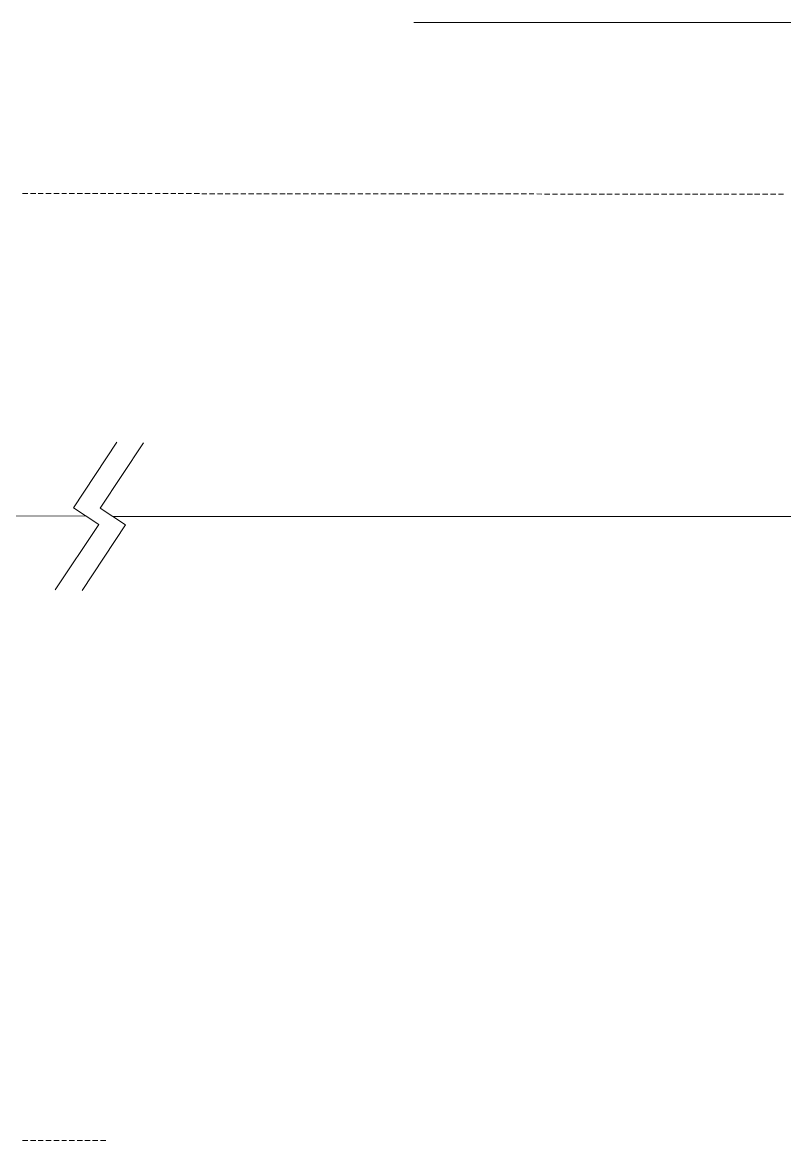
# Model space of a CAD drawing. Header units: millimetres. Extents: x 53 to 176, y -29 to 32.
# Drawn here: x 120.78 to 126.98, y 19.43 to 28.53 of the extents above; entities that cross this region are included whole.
import ezdxf

# ---------------------------------------------------------------- set-up
doc = ezdxf.new("R2010")
doc.units = ezdxf.units.MM
doc.layers.add('13 - Diagrama unifilar', color=7, linetype='Continuous', lineweight=30)

msp = doc.modelspace()

# ---------------------------------------------------------------- linework, layer by layer
at = {"layer": '13 - Diagrama unifilar', "color": 7, "linetype": 'Continuous', "lineweight": 20, "true_color": 0x000007}
for points in [[(123.968, 28.5282), (128.1624, 28.5282), (128.1624, 28.5282)], [(121.0501, 23.9119), (121.4049, 24.4441), (121.201, 24.5796), (121.5516, 25.1132)], [(121.2694, 23.9078), (121.6228, 24.4413), (121.4161, 24.5768), (121.7695, 25.109)], [(114.6572, 24.5084), (121.3016, 24.5126), (121.3016, 24.5126)], [(121.5194, 24.5084), (128.1624, 24.5084), (128.1624, 24.5084)]]:
    msp.add_lwpolyline(points, dxfattribs=at)
at = {"layer": '13 - Diagrama unifilar', "color": 6, "linetype": 'Continuous', "lineweight": 20, "true_color": 0x000006}
for points in [[(120.8294, 27.1371), (120.7861, 27.1371), (120.7861, 27.1371)], [(120.8937, 27.1371), (120.8504, 27.1371), (120.8504, 27.1371)], [(120.9538, 27.1371), (120.9119, 27.1371), (120.9119, 27.1371)], [(121.018, 27.1371), (120.9761, 27.1371), (120.9761, 27.1371)], [(121.0823, 27.1371), (121.0404, 27.1371), (121.0404, 27.1371)], [(121.1437, 27.1371), (121.1046, 27.1371), (121.1046, 27.1371)], [(121.208, 27.1371), (121.1647, 27.1371), (121.1647, 27.1371)], [(121.2722, 27.1371), (121.2289, 27.1371), (121.2289, 27.1371)], [(121.3365, 27.1371), (121.2932, 27.1371), (121.2932, 27.1371)], [(121.3979, 27.1371), (121.3546, 27.1371), (121.3546, 27.1371)], [(121.4622, 27.1371), (121.4189, 27.1371), (121.4189, 27.1371)], [(121.5264, 27.1371), (121.4831, 27.1371), (121.4831, 27.1371)], [(121.5865, 27.1371), (121.5474, 27.1371), (121.5474, 27.1371)], [(121.6507, 27.1371), (121.6088, 27.1371), (121.6088, 27.1371)], [(121.7164, 27.1371), (121.6731, 27.1371), (121.6731, 27.1371)], [(121.7806, 27.1371), (121.7373, 27.1371), (121.7373, 27.1371)], [(121.8407, 27.1371), (121.8016, 27.1371), (121.8016, 27.1371)], [(121.905, 27.1371), (121.863, 27.1371), (121.863, 27.1371)], [(121.9692, 27.1371), (121.9273, 27.1371), (121.9273, 27.1371)], [(122.0307, 27.1371), (121.9916, 27.1371), (121.9916, 27.1371)], [(122.0949, 27.1371), (122.0516, 27.1371), (122.0516, 27.1371)], [(122.1592, 27.1371), (122.1159, 27.1371), (122.1159, 27.1371)], [(122.2234, 27.1371), (122.1801, 27.1371), (122.1801, 27.1371)], [(122.2849, 27.1329), (122.2444, 27.1329), (122.2444, 27.1329)], [(122.3491, 27.1329), (122.3058, 27.1329), (122.3058, 27.1329)], [(122.4134, 27.1329), (122.3701, 27.1329), (122.3701, 27.1329)], [(122.4734, 27.1329), (122.4343, 27.1329), (122.4343, 27.1329)], [(122.5377, 27.1329), (122.4958, 27.1329), (122.4958, 27.1329)], [(122.6019, 27.1329), (122.56, 27.1329), (122.56, 27.1329)], [(122.6676, 27.1329), (122.6243, 27.1329), (122.6243, 27.1329)], [(122.7276, 27.1329), (122.6885, 27.1329), (122.6885, 27.1329)], [(122.7919, 27.1329), (122.7486, 27.1329), (122.7486, 27.1329)], [(122.8561, 27.1329), (122.8128, 27.1329), (122.8128, 27.1329)], [(122.9204, 27.1329), (122.8785, 27.1329), (122.8785, 27.1329)], [(122.9819, 27.1329), (122.9386, 27.1329), (122.9386, 27.1329)], [(123.0461, 27.1329), (123.0028, 27.1329), (123.0028, 27.1329)], [(123.1104, 27.1329), (123.0671, 27.1329), (123.0671, 27.1329)], [(123.1704, 27.1329), (123.1313, 27.1329), (123.1313, 27.1329)], [(123.2361, 27.1329), (123.1928, 27.1329), (123.1928, 27.1329)], [(123.3003, 27.1329), (123.257, 27.1329), (123.257, 27.1329)], [(123.3646, 27.1329), (123.3213, 27.1329), (123.3213, 27.1329)], [(123.4246, 27.1329), (123.3827, 27.1329), (123.3827, 27.1329)], [(123.4889, 27.1329), (123.447, 27.1329), (123.447, 27.1329)], [(123.5531, 27.1329), (123.5112, 27.1329), (123.5112, 27.1329)], [(123.6146, 27.1329), (123.5755, 27.1329), (123.5755, 27.1329)], [(123.6788, 27.1329), (123.6355, 27.1329), (123.6355, 27.1329)], [(123.7431, 27.1329), (123.6998, 27.1329), (123.6998, 27.1329)], [(123.8073, 27.1329), (123.764, 27.1329), (123.764, 27.1329)], [(123.8688, 27.1329), (123.8255, 27.1329), (123.8255, 27.1329)], [(123.933, 27.1329), (123.8897, 27.1329), (123.8897, 27.1329)], [(123.9973, 27.1329), (123.954, 27.1329), (123.954, 27.1329)], [(124.0574, 27.1329), (124.0182, 27.1329), (124.0182, 27.1329)], [(124.1216, 27.1329), (124.0797, 27.1329), (124.0797, 27.1329)], [(124.1873, 27.1329), (124.144, 27.1329), (124.144, 27.1329)], [(124.2515, 27.1329), (124.2082, 27.1329), (124.2082, 27.1329)], [(124.3116, 27.1329), (124.2683, 27.1329), (124.2683, 27.1329)], [(124.3758, 27.1329), (124.3325, 27.1329), (124.3325, 27.1329)], [(124.4401, 27.1329), (124.3982, 27.1329), (124.3982, 27.1329)], [(124.5015, 27.1329), (124.4624, 27.1329), (124.4624, 27.1329)], [(124.5658, 27.1329), (124.5225, 27.1329), (124.5225, 27.1329)], [(124.63, 27.1329), (124.5867, 27.1329), (124.5867, 27.1329)], [(124.6943, 27.1329), (124.651, 27.1329), (124.651, 27.1329)], [(124.7557, 27.1329), (124.7124, 27.1329), (124.7124, 27.1329)], [(124.82, 27.1329), (124.7767, 27.1329), (124.7767, 27.1329)], [(124.8842, 27.1329), (124.8409, 27.1329), (124.8409, 27.1329)], [(124.9443, 27.1329), (124.9052, 27.1329), (124.9052, 27.1329)], [(125.0085, 27.1301), (124.9666, 27.1329), (124.9666, 27.1329)], [(125.0728, 27.1301), (125.0309, 27.1301), (125.0309, 27.1301)], [(125.1371, 27.1301), (125.0951, 27.1301), (125.0951, 27.1301)], [(125.1985, 27.1301), (125.1594, 27.1301), (125.1594, 27.1301)], [(125.2628, 27.1301), (125.2195, 27.1301), (125.2195, 27.1301)], [(125.327, 27.1301), (125.2837, 27.1301), (125.2837, 27.1301)], [(125.3885, 27.1301), (125.3494, 27.1301), (125.3494, 27.1301)], [(125.4527, 27.1301), (125.4094, 27.1301), (125.4094, 27.1301)], [(125.517, 27.1301), (125.4737, 27.1301), (125.4737, 27.1301)], [(125.5812, 27.1301), (125.5379, 27.1301), (125.5379, 27.1301)], [(125.6413, 27.1301), (125.6022, 27.1301), (125.6022, 27.1301)], [(125.7069, 27.1301), (125.6636, 27.1301), (125.6636, 27.1301)], [(125.7712, 27.1301), (125.7279, 27.1301), (125.7279, 27.1301)], [(125.8312, 27.1301), (125.7921, 27.1301), (125.7921, 27.1301)], [(125.8955, 27.1301), (125.8522, 27.1301), (125.8522, 27.1301)], [(125.9597, 27.1301), (125.9178, 27.1301), (125.9178, 27.1301)], [(126.024, 27.1301), (125.9821, 27.1301), (125.9821, 27.1301)], [(126.0855, 27.1301), (126.0463, 27.1301), (126.0463, 27.1301)], [(126.1497, 27.1301), (126.1064, 27.1301), (126.1064, 27.1301)], [(126.214, 27.1301), (126.1707, 27.1301), (126.1707, 27.1301)], [(126.2782, 27.1301), (126.2349, 27.1301), (126.2349, 27.1301)], [(126.3397, 27.1301), (126.2964, 27.1301), (126.2964, 27.1301)], [(126.4039, 27.1301), (126.3606, 27.1301), (126.3606, 27.1301)], [(126.4682, 27.1301), (126.4249, 27.1301), (126.4249, 27.1301)], [(126.5282, 27.1301), (126.4891, 27.1301), (126.4891, 27.1301)], [(126.5925, 27.1301), (126.5506, 27.1301), (126.5506, 27.1301)], [(126.6567, 27.1301), (126.6148, 27.1301), (126.6148, 27.1301)], [(126.7224, 27.1301), (126.6791, 27.1301), (126.6791, 27.1301)], [(126.7824, 27.1301), (126.7391, 27.1301), (126.7391, 27.1301)], [(126.8467, 27.1301), (126.8034, 27.1301), (126.8034, 27.1301)], [(126.9109, 27.1301), (126.869, 27.1301), (126.869, 27.1301)], [(126.9724, 27.1301), (126.9333, 27.1301), (126.9333, 27.1301)], [(120.7861, 19.4311), (120.8294, 19.4311), (120.8294, 19.4311)], [(120.8504, 19.4311), (120.8937, 19.4311), (120.8937, 19.4311)], [(120.9119, 19.4311), (120.9538, 19.4311), (120.9538, 19.4311)], [(120.9761, 19.4311), (121.018, 19.4311), (121.018, 19.4311)], [(121.0404, 19.4311), (121.0823, 19.4311), (121.0823, 19.4311)], [(121.1046, 19.4311), (121.1437, 19.4311), (121.1437, 19.4311)], [(121.1647, 19.4311), (121.208, 19.4311), (121.208, 19.4311)], [(121.2289, 19.4311), (121.2722, 19.4311), (121.2722, 19.4311)], [(121.2932, 19.4311), (121.3365, 19.4311), (121.3365, 19.4311)], [(121.3546, 19.4311), (121.3979, 19.4311), (121.3979, 19.4311)], [(121.4189, 19.4311), (121.4622, 19.4311), (121.4622, 19.4311)]]:
    msp.add_lwpolyline(points, dxfattribs=at)

doc.saveas('drawing.dxf')
